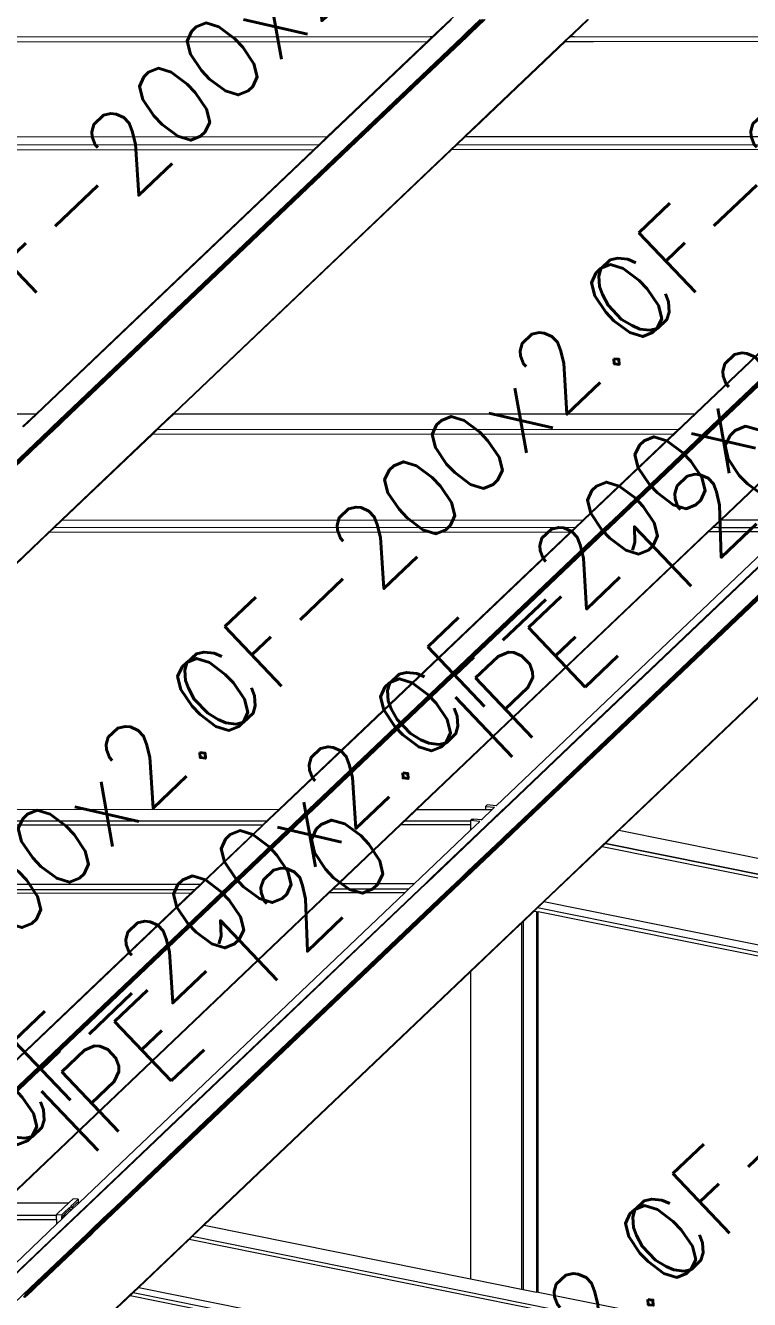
# Model space of a CAD drawing. Header units: millimetres. Extents: x 0 to 42, y 0 to 29.7.
# Drawn here: x 16.897 to 18.249, y 16.137 to 18.514 of the extents above; entities that cross this region are included whole.
import ezdxf
from ezdxf.enums import TextEntityAlignment as Align

# ---------------------------------------------------------------- set-up
doc = ezdxf.new("R2010")
doc.units = ezdxf.units.MM
doc.layers.add('BARRAS_DE_ACERO', color=7, linetype='Continuous', lineweight=9)
doc.layers.add('REFERENCIA_DE_LAS_BARRAS', color=2, linetype='Continuous', lineweight=9)
doc.styles.add('CYPETXT', font='romans__.ttf', dxfattribs={"height": 0.2})

msp = doc.modelspace()

# ---------------------------------------------------------------- linework, layer by layer
at = {"layer": 'BARRAS_DE_ACERO'}
for p, q in [((17.69047, 18.52498), (17.66329, 18.49913)), ((17.6925, 18.52498), (17.66532, 18.49913)), ((17.6719, 18.44762), (17.75327, 18.52501)), ((17.7483, 18.52501), (17.71314, 18.49157)), ((17.75082, 18.52501), (17.71809, 18.49388)), ((17.94651, 18.52513), (17.92024, 18.50015)), ((17.94788, 18.52513), (17.92089, 18.49946)), ((17.92106, 18.49928), (17.94823, 18.52513)), ((16.91838, 17.78876), (17.66532, 18.49913)), ((17.15245, 17.96037), (17.71206, 18.49259)), ((17.15669, 17.95996), (17.71809, 18.49388)), ((17.71314, 18.49157), (17.52258, 18.31033)), ((17.65701, 18.49263), (17.65215, 18.48801)), ((17.65301, 18.49262), (17.6527, 18.49262)), ((17.65645, 18.49263), (17.65644, 18.49262)), ((17.65645, 18.49263), (17.66329, 18.49913)), ((17.90336, 18.4841), (17.92024, 18.50015)), ((17.91421, 18.49278), (17.92106, 18.49928)), ((17.92106, 18.49278), (17.91421, 18.49278)), ((17.92089, 18.49946), (17.92071, 18.49928)), ((17.92106, 18.49278), (18.88656, 18.49337)), ((18.95122, 18.4999), (18.17944, 17.76589)), ((18.18652, 17.76589), (18.9583, 18.4999)), ((16.48564, 18.4831), (17.64718, 18.48381)), ((17.65215, 18.48801), (17.44502, 18.29101)), ((17.64718, 18.48381), (17.46053, 18.30629)), ((17.90501, 18.48396), (17.73628, 18.32349)), ((17.90336, 18.4841), (17.7741, 18.36116)), ((17.90501, 18.48396), (17.90791, 18.48672)), ((17.90501, 18.48396), (17.95747, 18.48399)), ((17.95747, 18.48399), (18.87729, 18.48455)), ((17.63236, 18.41001), (17.6719, 18.44762)), ((16.97918, 17.78879), (17.63236, 18.41001)), ((17.73112, 18.32028), (17.7741, 18.36116)), ((17.74517, 18.33234), (17.77511, 18.36082)), ((17.73177, 18.3196), (17.74517, 18.33234)), ((16.29898, 18.30558), (17.46053, 18.30629)), ((16.97419, 17.78879), (17.52258, 18.31033)), ((17.44446, 18.29101), (17.46053, 18.30629)), ((17.70144, 18.29205), (17.73112, 18.32028)), ((17.70208, 18.29137), (17.71793, 18.30644)), ((17.71976, 18.30818), (17.71793, 18.30644)), ((17.71835, 18.30644), (18.69063, 18.30703)), ((17.71976, 18.30818), (17.73177, 18.3196)), ((16.27364, 18.28148), (17.43518, 18.28218)), ((17.44446, 18.29101), (16.28292, 18.29031)), ((17.10396, 17.96718), (17.43518, 18.28218)), ((17.70144, 18.29205), (17.17312, 17.78959)), ((17.70186, 18.29116), (17.17377, 17.78891)), ((17.69301, 18.28234), (17.17418, 17.78891)), ((17.43518, 18.28218), (17.44444, 18.29099)), ((17.44446, 18.29101), (17.44444, 18.29099)), ((17.69301, 18.28234), (17.70228, 18.29116)), ((17.70208, 18.29137), (17.70186, 18.29116)), ((18.12352, 17.76576), (18.67653, 18.29172)), ((18.14647, 17.7895), (18.33407, 17.96792)), ((16.91636, 17.78876), (17.10396, 17.96718)), ((17.15245, 17.96037), (16.97204, 17.78879)), ((16.97671, 17.78879), (17.15669, 17.95996)), ((18.38863, 17.96245), (18.18196, 17.76589)), ((18.18444, 17.76589), (18.38798, 17.95946)), ((16.91636, 17.78876), (16.02545, 17.78822)), ((16.91636, 17.78876), (16.8918, 17.76539)), ((16.91838, 17.78876), (16.89352, 17.76512)), ((16.97204, 17.78879), (16.94718, 17.76515)), ((16.98127, 17.78879), (16.94786, 17.757)), ((16.97419, 17.78879), (16.94933, 17.76515)), ((16.95185, 17.76515), (16.97671, 17.78879)), ((16.97918, 17.78879), (16.95432, 17.76515)), ((17.14754, 17.76527), (17.1724, 17.78891)), ((17.17376, 17.78891), (17.1489, 17.76527)), ((17.17393, 17.78873), (17.14927, 17.76527)), ((17.17312, 17.78959), (17.1724, 17.78891)), ((17.17377, 17.78891), (17.17376, 17.78891)), ((17.17393, 17.78873), (17.17412, 17.78891)), ((17.17418, 17.78891), (17.17412, 17.78891)), ((17.17418, 17.78891), (18.14647, 17.7895)), ((18.19685, 17.59277), (18.40406, 17.78983)), ((16.19534, 17.05011), (16.94113, 17.75939)), ((16.93098, 17.74531), (16.95185, 17.76515)), ((16.94328, 17.75939), (16.93474, 17.75127)), ((16.93963, 17.75117), (16.95432, 17.76515)), ((16.94113, 17.75939), (16.94114, 17.7594)), ((16.94114, 17.7594), (16.94718, 17.76515)), ((16.94328, 17.75939), (16.94933, 17.76515)), ((16.94469, 17.75404), (16.94478, 17.75413)), ((16.94489, 17.75422), (16.94498, 17.75431)), ((16.94498, 17.75431), (16.94499, 17.75431)), ((16.94508, 17.7544), (16.94499, 17.75431)), ((16.94518, 17.75449), (16.9451, 17.75441)), ((16.94518, 17.75449), (16.94519, 17.75449)), ((16.94529, 17.75458), (16.94519, 17.75449)), ((16.94531, 17.7546), (16.94529, 17.75458)), ((16.94538, 17.75467), (16.94531, 17.7546)), ((16.94539, 17.75467), (16.94538, 17.75467)), ((16.94548, 17.75476), (16.94539, 17.75467)), ((16.94549, 17.75476), (16.94548, 17.75476)), ((16.94569, 17.75494), (16.94559, 17.75485)), ((16.94579, 17.75503), (16.94569, 17.75494)), ((16.94589, 17.75512), (16.94579, 17.75503)), ((16.94589, 17.75512), (16.94599, 17.75521)), ((16.94609, 17.7553), (16.94599, 17.75521)), ((16.94629, 17.75548), (16.94639, 17.75557)), ((16.94639, 17.75557), (16.94648, 17.75566)), ((16.94672, 17.75587), (16.94648, 17.75566)), ((16.94672, 17.75587), (16.94685, 17.756)), ((16.94685, 17.756), (16.94723, 17.75638)), ((16.94723, 17.75638), (16.94724, 17.75639)), ((16.94763, 17.75678), (16.94735, 17.7565)), ((16.94763, 17.75678), (16.94767, 17.75682)), ((16.9477, 17.75685), (16.94767, 17.75682)), ((16.94771, 17.75686), (16.9477, 17.75685)), ((16.94771, 17.75686), (16.94786, 17.757)), ((16.9652, 17.59184), (17.14754, 17.76527)), ((17.1489, 17.76527), (17.02119, 17.64381)), ((17.14927, 17.76527), (17.14322, 17.75952)), ((18.12351, 17.76576), (17.93957, 17.59081)), ((18.17729, 17.76589), (17.99324, 17.59084)), ((18.17944, 17.76589), (17.99538, 17.59084)), ((17.99791, 17.59084), (18.18196, 17.76589)), ((18.18444, 17.76589), (18.00038, 17.59084)), ((18.00247, 17.59084), (18.18652, 17.76589)), ((18.12352, 17.76576), (18.12351, 17.76576)), ((18.37765, 17.76601), (18.19359, 17.59096)), ((16.9298, 17.74656), (16.38216, 17.22573)), ((16.93098, 17.74531), (16.76909, 17.59134)), ((16.92458, 17.73685), (16.77198, 17.59173)), ((16.77242, 17.5901), (16.92354, 17.73383)), ((16.92357, 17.73385), (16.92354, 17.73383)), ((16.9239, 17.73418), (16.92357, 17.73385)), ((16.9239, 17.73418), (16.9256, 17.7358)), ((16.92631, 17.7385), (16.92458, 17.73685)), ((16.92563, 17.73583), (16.9256, 17.7358)), ((16.92563, 17.73583), (16.92565, 17.73585)), ((16.92565, 17.73585), (16.92567, 17.73587)), ((16.92567, 17.73587), (16.92569, 17.73589)), ((16.92569, 17.73589), (16.9257, 17.7359)), ((16.9257, 17.7359), (16.9277, 17.73781)), ((16.92772, 17.73783), (16.9277, 17.73781)), ((16.9282, 17.73831), (16.92772, 17.73783)), ((16.9282, 17.73831), (16.92824, 17.73835)), ((16.92828, 17.73839), (16.92824, 17.73835)), ((16.92832, 17.73843), (16.92828, 17.73839)), ((16.92836, 17.73847), (16.92832, 17.73843)), ((16.92836, 17.73847), (16.9284, 17.73851)), ((16.92844, 17.73855), (16.9284, 17.73851)), ((16.92848, 17.73859), (16.92844, 17.73855)), ((16.92852, 17.73863), (16.92848, 17.73859)), ((16.92852, 17.73863), (16.92856, 17.73867)), ((16.9286, 17.73871), (16.92856, 17.73867)), ((16.92864, 17.73875), (16.9286, 17.73871)), ((16.92864, 17.73875), (16.92868, 17.73879)), ((16.92872, 17.73883), (16.92868, 17.73879)), ((16.92876, 17.73887), (16.92872, 17.73883)), ((16.9288, 17.73891), (16.92876, 17.73887)), ((16.92884, 17.73895), (16.9288, 17.73891)), ((16.93158, 17.7416), (16.92884, 17.73895)), ((16.93474, 17.75127), (16.9298, 17.74656)), ((16.93095, 17.74292), (16.93476, 17.74655)), ((16.93159, 17.74161), (16.93158, 17.7416)), ((16.93159, 17.74161), (16.9316, 17.74162)), ((16.93161, 17.74163), (16.9316, 17.74162)), ((16.93161, 17.74163), (16.93162, 17.74164)), ((16.93164, 17.74166), (16.93162, 17.74164)), ((16.93164, 17.74166), (16.93166, 17.74168)), ((16.93192, 17.74194), (16.93198, 17.742)), ((16.93198, 17.742), (16.93202, 17.74204)), ((16.93487, 17.74479), (16.9347, 17.74462)), ((16.93476, 17.74655), (16.93938, 17.75093)), ((16.93488, 17.7448), (16.93487, 17.74479)), ((16.93505, 17.74497), (16.93488, 17.7448)), ((16.93506, 17.74498), (16.93505, 17.74497)), ((16.93523, 17.74515), (16.93506, 17.74498)), ((16.93524, 17.74516), (16.93523, 17.74515)), ((16.93541, 17.74533), (16.93524, 17.74516)), ((16.93542, 17.74534), (16.93541, 17.74533)), ((16.93559, 17.74551), (16.93542, 17.74534)), ((16.9356, 17.74552), (16.93559, 17.74551)), ((16.9356, 17.74552), (16.93577, 17.74569)), ((16.93577, 17.74569), (16.93578, 17.7457)), ((16.93578, 17.7457), (16.93595, 17.74587)), ((16.93595, 17.74587), (16.93596, 17.74588)), ((16.93596, 17.74588), (16.93613, 17.74605)), ((16.93613, 17.74605), (16.93614, 17.74606)), ((16.93631, 17.74623), (16.93614, 17.74606)), ((16.93631, 17.74623), (16.93632, 17.74624)), ((16.93632, 17.74624), (16.93649, 17.74641)), ((16.93649, 17.74641), (16.9365, 17.74642)), ((16.93667, 17.74659), (16.9365, 17.74642)), ((16.93667, 17.74659), (16.93668, 17.7466)), ((16.9368, 17.74672), (16.93668, 17.7466)), ((16.93788, 17.7478), (16.93755, 17.74747)), ((16.938, 17.74792), (16.93788, 17.7478)), ((16.94015, 17.74996), (16.938, 17.74792)), ((16.93938, 17.75093), (16.93962, 17.75117)), ((16.93962, 17.75117), (16.93963, 17.75117)), ((16.94015, 17.74996), (16.94022, 17.75002)), ((16.94022, 17.75002), (16.94028, 17.75007)), ((16.94029, 17.75008), (16.94028, 17.75007)), ((16.94029, 17.75008), (16.94035, 17.75014)), ((16.94043, 17.7502), (16.9405, 17.75026)), ((16.9405, 17.75026), (16.94057, 17.75032)), ((16.94064, 17.75038), (16.94057, 17.75032)), ((16.94064, 17.75038), (16.94071, 17.75044)), ((16.94071, 17.75044), (16.94077, 17.7505)), ((16.94077, 17.7505), (16.94078, 17.7505)), ((16.94084, 17.75056), (16.94078, 17.7505)), ((16.94099, 17.75068), (16.94098, 17.75068)), ((16.94099, 17.75068), (16.94105, 17.75074)), ((16.94106, 17.75074), (16.94105, 17.75074)), ((16.94106, 17.75074), (16.94112, 17.7508)), ((16.94113, 17.7508), (16.94112, 17.7508)), ((16.94119, 17.75086), (16.94113, 17.7508)), ((16.94119, 17.75086), (16.9412, 17.75086)), ((16.9412, 17.75086), (16.94126, 17.75092)), ((16.94126, 17.75092), (16.94127, 17.75092)), ((16.94133, 17.75098), (16.94127, 17.75092)), ((16.94133, 17.75098), (16.94134, 17.75098)), ((16.9414, 17.75104), (16.94134, 17.75098)), ((16.9414, 17.75104), (16.94141, 17.75104)), ((16.94147, 17.7511), (16.94141, 17.75104)), ((16.94148, 17.7511), (16.94147, 17.7511)), ((16.94148, 17.7511), (16.94154, 17.75116)), ((16.94162, 17.75122), (16.94161, 17.75122)), ((16.94169, 17.75128), (16.94175, 17.75134)), ((16.94176, 17.75134), (16.94175, 17.75134)), ((16.94182, 17.7514), (16.94176, 17.75134)), ((16.94183, 17.7514), (16.94182, 17.7514)), ((16.94211, 17.75164), (16.9421, 17.75164)), ((16.94218, 17.7517), (16.94224, 17.75176)), ((16.94224, 17.75176), (16.94225, 17.75176)), ((16.94225, 17.75176), (16.94231, 17.75182)), ((16.9426, 17.75206), (16.94259, 17.75206)), ((16.9426, 17.75206), (16.94266, 17.75212)), ((16.94273, 17.75218), (16.94279, 17.75224)), ((16.94291, 17.75236), (16.94279, 17.75224)), ((16.94292, 17.75236), (16.94291, 17.75236)), ((16.94292, 17.75236), (16.94303, 17.75247)), ((16.94309, 17.75253), (16.94303, 17.75247)), ((16.94315, 17.75259), (16.94309, 17.75253)), ((16.94328, 17.75272), (16.94327, 17.75271)), ((16.94408, 17.7535), (16.94399, 17.75341)), ((16.94409, 17.7535), (16.94408, 17.7535)), ((16.94409, 17.7535), (16.94418, 17.75359)), ((16.94419, 17.75359), (16.94418, 17.75359)), ((16.94419, 17.75359), (16.94429, 17.75368)), ((16.9443, 17.75369), (16.94429, 17.75368)), ((16.94431, 17.7537), (16.9443, 17.75369)), ((16.94438, 17.75377), (16.94431, 17.7537)), ((17.13472, 17.75138), (16.96527, 17.59022)), ((17.95387, 17.60633), (18.10701, 17.75197)), ((18.36485, 17.75212), (18.19541, 17.59096)), ((17.93812, 17.59081), (18.06036, 17.70707)), ((16.9652, 17.59184), (16.94892, 17.57636)), ((16.96506, 17.59042), (16.9505, 17.57657)), ((16.9507, 17.57636), (16.96526, 17.59021)), ((17.93753, 17.5908), (16.96526, 17.59021)), ((16.96526, 17.59021), (16.96527, 17.59022)), ((17.93879, 17.59006), (17.56456, 17.23414)), ((17.81283, 17.02129), (18.41197, 17.59109)), ((18.42014, 17.58998), (17.82047, 17.01976)), ((17.82295, 17.02886), (18.41409, 17.59109)), ((17.93753, 17.5908), (17.92296, 17.57695)), ((17.9243, 17.57767), (17.9381, 17.59079)), ((17.93754, 17.59081), (17.93753, 17.5908)), ((17.95387, 17.60633), (17.93754, 17.59081)), ((17.93811, 17.5908), (17.9381, 17.59079)), ((17.93811, 17.5908), (17.93812, 17.59081)), ((17.93877, 17.19208), (18.35828, 17.59106)), ((17.93879, 17.59006), (17.93956, 17.5908)), ((17.93956, 17.5908), (17.93957, 17.59081)), ((18.35627, 17.59106), (17.94003, 17.19519)), ((18.62145, 17.5999), (17.97195, 16.98218)), ((17.99323, 17.59083), (17.97868, 17.57698)), ((17.98334, 17.57698), (17.9979, 17.59083)), ((18.00037, 17.59083), (17.98581, 17.57698)), ((18.00245, 17.59083), (17.98789, 17.57698)), ((17.99537, 17.59083), (17.98869, 17.58447)), ((17.99323, 17.59083), (17.99324, 17.59084)), ((17.99537, 17.59083), (17.99538, 17.59084)), ((17.99551, 17.18823), (18.4191, 17.59109)), ((17.9979, 17.59083), (17.99791, 17.59084)), ((18.00037, 17.59083), (18.00038, 17.59084)), ((18.00247, 17.59084), (18.00245, 17.59083)), ((18.19358, 17.59095), (18.17972, 17.57777)), ((18.19494, 17.59095), (18.18037, 17.57709)), ((18.19358, 17.59095), (18.19359, 17.59096)), ((18.19494, 17.59095), (18.19495, 17.59096)), ((18.19685, 17.59277), (18.19495, 17.59096)), ((16.39706, 17.05023), (16.95028, 17.57636)), ((16.3975, 17.05023), (16.94213, 17.56821)), ((16.9505, 17.57657), (16.95028, 17.57636)), ((17.92296, 17.57695), (16.9507, 17.57636)), ((17.9243, 17.57767), (17.35139, 17.0328)), ((17.36977, 17.05082), (17.9144, 17.56881)), ((17.98212, 17.57822), (17.4276, 17.05085)), ((17.43468, 17.05085), (17.97934, 17.56884)), ((17.97011, 17.56884), (17.61306, 17.22927)), ((17.61477, 17.22645), (17.9832, 17.57685)), ((17.61544, 17.22474), (17.97726, 17.56884)), ((17.62652, 17.05164), (18.17972, 17.57777)), ((17.6274, 17.05118), (18.18036, 17.57708)), ((17.6276, 17.05096), (18.17227, 17.56896)), ((17.9144, 17.56881), (17.92296, 17.57695)), ((17.97868, 17.57698), (17.97011, 17.56884)), ((17.98579, 17.57696), (17.97726, 17.56884)), ((18.60057, 17.57874), (17.97918, 16.98778)), ((17.98787, 17.57696), (17.97934, 17.56884)), ((17.98869, 17.58447), (17.98212, 17.57822)), ((17.98332, 17.57696), (17.9832, 17.57685)), ((17.98334, 17.57698), (17.98332, 17.57696)), ((17.98579, 17.57696), (17.98581, 17.57698)), ((17.98787, 17.57696), (17.98789, 17.57698)), ((17.99326, 17.18846), (18.39351, 17.56909)), ((18.18081, 17.57708), (18.17227, 17.56896)), ((18.18036, 17.57708), (18.18037, 17.57709)), ((18.1893, 17.57708), (18.18081, 17.57708)), ((18.47515, 17.45906), (18.00488, 17.01181)), ((17.56456, 17.23414), (17.3718, 17.05082)), ((17.61306, 17.22927), (17.42546, 17.05085)), ((17.61477, 17.22645), (17.43013, 17.05085)), ((17.94003, 17.19519), (17.78879, 17.05135)), ((17.79048, 17.05105), (17.93877, 17.19208)), ((17.99326, 17.18846), (17.84202, 17.04462)), ((17.99551, 17.18823), (17.84408, 17.04421)), ((17.36977, 17.05082), (16.3975, 17.05023)), ((16.84223, 16.49173), (17.43013, 17.05085)), ((17.26208, 16.89546), (17.42546, 17.05085)), ((17.27116, 16.90207), (17.4276, 17.05085)), ((17.36977, 17.05082), (17.35082, 17.0328)), ((17.35285, 17.0328), (17.3718, 17.05082)), ((17.43468, 17.05085), (17.41573, 17.03283)), ((17.62536, 17.04924), (17.59725, 17.0225)), ((17.60834, 17.03272), (17.6273, 17.05076)), ((17.61332, 17.03909), (17.6258, 17.05096)), ((17.62536, 17.04924), (17.62717, 17.05096)), ((17.6258, 17.05096), (17.62652, 17.05164)), ((17.62718, 17.05096), (17.62717, 17.05096)), ((17.6274, 17.05118), (17.62718, 17.05096)), ((17.6273, 17.05076), (17.62753, 17.05096)), ((17.62753, 17.05096), (17.6276, 17.05096)), ((17.6276, 17.05096), (17.75562, 17.05103)), ((17.76843, 17.05104), (17.74948, 17.03302)), ((17.75871, 17.0598), (17.75562, 17.05686)), ((17.75562, 17.05686), (17.77274, 17.05514)), ((17.77583, 17.05808), (17.75871, 17.0598)), ((17.77274, 17.05514), (17.76843, 17.05104)), ((17.78715, 17.04978), (17.76954, 17.03303)), ((17.77153, 17.03303), (17.79048, 17.05105)), ((17.78907, 17.05105), (17.77234, 17.03514)), ((17.78879, 17.05135), (17.78715, 17.04978)), ((17.78908, 17.05105), (17.78907, 17.05105)), ((17.82261, 17.02616), (17.84202, 17.04462)), ((17.82449, 17.02558), (17.84408, 17.04421)), ((16.36796, 17.02214), (17.34024, 17.02273)), ((17.34718, 17.02934), (16.37485, 17.02873)), ((17.41573, 17.03283), (16.66352, 16.31743)), ((17.34024, 17.02273), (17.22417, 16.91235)), ((17.22444, 16.91208), (17.34373, 17.02552)), ((17.22591, 16.91208), (17.35285, 17.0328)), ((17.34024, 17.02273), (17.34718, 17.02934)), ((17.34373, 17.02552), (17.34775, 17.02934)), ((17.34718, 17.02934), (17.35082, 17.0328)), ((17.35041, 17.03187), (17.34775, 17.02934)), ((17.35041, 17.03187), (17.35139, 17.0328)), ((17.59629, 17.02289), (17.47032, 16.90309)), ((17.4813, 16.91223), (17.59725, 17.0225)), ((17.48174, 16.91222), (17.59808, 17.02289)), ((17.61332, 17.03909), (17.59629, 17.02289)), ((17.59808, 17.02289), (17.60482, 17.0293)), ((17.59808, 17.02289), (17.72781, 17.02298)), ((17.60495, 17.02949), (17.60502, 17.02949)), ((17.6094, 17.02949), (17.60502, 17.02949)), ((17.72781, 17.02957), (17.6094, 17.02949)), ((17.64686, 16.91447), (17.77153, 17.03303)), ((17.76954, 17.03303), (17.65493, 16.92404)), ((17.75958, 17.023), (17.6553, 16.92383)), ((17.72781, 17.02957), (17.72781, 17.03041)), ((17.74493, 17.02869), (17.72781, 17.03041)), ((17.74493, 17.02869), (17.72781, 17.01241)), ((17.7309, 17.03335), (17.73428, 17.03301)), ((17.74802, 17.03163), (17.73428, 17.03301)), ((17.74802, 17.03163), (17.74948, 17.03302)), ((17.77234, 17.03514), (17.75958, 17.023)), ((17.82047, 17.01976), (17.7894, 16.99021)), ((17.79162, 17.00112), (17.81283, 17.02129)), ((17.79415, 16.99909), (17.81667, 17.02052)), ((17.80774, 17.0144), (17.82098, 17.02699)), ((17.81667, 17.02052), (17.82143, 17.02504)), ((17.82098, 17.02699), (17.82295, 17.02886)), ((17.82144, 17.02505), (17.82143, 17.02504)), ((17.82144, 17.02505), (17.82243, 17.02599)), ((17.82261, 17.02616), (17.82243, 17.02599)), ((17.72781, 17.01241), (17.63458, 16.92374)), ((17.7229, 16.93576), (17.78553, 16.99534)), ((17.79581, 16.9983), (17.78475, 16.98778)), ((17.79374, 16.99871), (17.78502, 16.99041)), ((17.78529, 16.99305), (17.79253, 16.99994)), ((17.79415, 16.99909), (17.79374, 16.99871)), ((18.00488, 17.01181), (17.97954, 16.98772)), ((18.47515, 16.91709), (18.00488, 17.01181)), ((17.7894, 16.99021), (17.69696, 16.90232)), ((17.70296, 16.91236), (17.77429, 16.9802)), ((17.70635, 16.91322), (17.78475, 16.98778)), ((17.77429, 16.9802), (17.78502, 16.99041)), ((17.86487, 16.87865), (17.97342, 16.98189)), ((17.97918, 16.98778), (17.86606, 16.8802)), ((17.87685, 16.89173), (17.97195, 16.98218)), ((17.97954, 16.98772), (17.97342, 16.98189)), ((17.97342, 16.98189), (18.99091, 16.77695)), ((17.62257, 16.91232), (17.63458, 16.92374)), ((17.64292, 16.91262), (17.65462, 16.92375)), ((17.64465, 16.9137), (17.6552, 16.92375)), ((17.65493, 16.92404), (17.65462, 16.92375)), ((17.65522, 16.92375), (17.6553, 16.92383)), ((17.7103, 16.92378), (17.69974, 16.91374)), ((17.7134, 16.92673), (17.7103, 16.92378)), ((17.7134, 16.92673), (17.7229, 16.93576)), ((16.25161, 16.91148), (17.22388, 16.91207)), ((16.65644, 16.31743), (17.27116, 16.90207)), ((16.79038, 16.49925), (17.2139, 16.90204)), ((17.22484, 16.91106), (16.79201, 16.49941)), ((17.63263, 16.90093), (16.99845, 16.29778)), ((17.01792, 16.31764), (17.63253, 16.90219)), ((17.69489, 16.90232), (17.02332, 16.26362)), ((17.16748, 16.46046), (17.63237, 16.90259)), ((17.21333, 16.90204), (17.22388, 16.91207)), ((17.2215, 16.90927), (17.2139, 16.90204)), ((17.22062, 16.45363), (17.70296, 16.91236)), ((17.22139, 16.45003), (17.69696, 16.90232)), ((17.22415, 16.91179), (17.2215, 16.90927)), ((17.22388, 16.91207), (17.22389, 16.91208)), ((17.22389, 16.91208), (17.22417, 16.91235)), ((17.22415, 16.91179), (17.22443, 16.91207)), ((17.22444, 16.91208), (17.22443, 16.91207)), ((17.22484, 16.91106), (17.22591, 16.91208)), ((17.46241, 16.89557), (17.47032, 16.90309)), ((17.46423, 16.89557), (17.47118, 16.90218)), ((17.47074, 16.90219), (17.47097, 16.90241)), ((17.4813, 16.91223), (17.47097, 16.90241)), ((17.48174, 16.91222), (17.47118, 16.90218)), ((17.612, 16.90227), (17.47118, 16.90218)), ((17.60505, 16.89566), (17.612, 16.90227)), ((17.62256, 16.91231), (17.62257, 16.91232)), ((17.64292, 16.91262), (17.63237, 16.90259)), ((17.63263, 16.90093), (17.63404, 16.90227)), ((17.64686, 16.91447), (17.64606, 16.9137)), ((17.69828, 16.91235), (17.68078, 16.89571)), ((17.69489, 16.90232), (17.70635, 16.91322)), ((17.69828, 16.91235), (17.69829, 16.91236)), ((17.69974, 16.91374), (17.69829, 16.91236)), ((17.70186, 16.91371), (17.70044, 16.91236)), ((17.70186, 16.91371), (17.70189, 16.91374)), ((16.24105, 16.89484), (17.20637, 16.89542)), ((17.20637, 16.89542), (16.78899, 16.49846)), ((17.26208, 16.89546), (16.84052, 16.49454)), ((17.46241, 16.89557), (16.85465, 16.31755)), ((17.60505, 16.89566), (16.99728, 16.31763)), ((17.68078, 16.89571), (17.21886, 16.4564)), ((17.86543, 16.88087), (17.23011, 16.27665)), ((17.8656, 16.87975), (17.84648, 16.86157)), ((17.87685, 16.89173), (17.86543, 16.88087)), ((17.86606, 16.8802), (17.8656, 16.87975)), ((17.23075, 16.27597), (17.84648, 16.86157)), ((17.82601, 16.84169), (17.84669, 16.86136)), ((17.84669, 16.86136), (17.84684, 16.8615)), ((17.85073, 16.86072), (17.85382, 16.8601)), ((17.85073, 16.86072), (17.85073, 16.15092)), ((17.85382, 16.1503), (17.85382, 16.8601)), ((17.82292, 16.83875), (17.72781, 16.7483)), ((17.82601, 16.84169), (17.82292, 16.83875)), ((17.72781, 16.7483), (17.23096, 16.27576)), ((17.16748, 16.46046), (17.01763, 16.31794)), ((17.22139, 16.45003), (17.0235, 16.26182)), ((17.0398, 16.28167), (17.22062, 16.45363)), ((17.21911, 16.4546), (17.066, 16.30898)), ((16.85645, 16.31755), (16.97834, 16.31762)), ((16.9793, 16.30469), (16.97202, 16.29777)), ((16.98368, 16.3047), (16.97639, 16.29777)), ((16.9793, 16.30854), (16.9793, 16.30469)), ((16.9793, 16.30854), (16.98692, 16.30778)), ((16.9793, 16.30469), (16.98368, 16.3047)), ((16.98116, 16.3103), (16.98482, 16.30993)), ((16.98692, 16.30778), (16.98368, 16.3047)), ((16.99291, 16.31763), (16.98482, 16.30993)), ((16.98482, 16.30993), (16.98877, 16.30954)), ((16.98877, 16.30954), (16.99728, 16.31763)), ((16.99568, 16.31763), (16.99291, 16.31763)), ((17.01763, 16.31794), (16.99643, 16.29778)), ((16.99703, 16.29778), (17.01791, 16.31764)), ((17.01792, 16.31764), (17.01791, 16.31764)), ((17.066, 16.30898), (17.037, 16.2814)), ((16.82364, 16.28635), (16.95527, 16.28644)), ((16.99643, 16.29778), (16.86223, 16.17015)), ((16.86444, 16.17169), (16.99703, 16.29778)), ((16.94286, 16.24491), (16.99845, 16.29778)), ((16.95527, 16.29352), (16.95527, 16.29568)), ((16.95527, 16.29568), (16.96478, 16.29472)), ((16.95527, 16.28644), (16.95527, 16.29352)), ((16.95527, 16.28644), (16.95527, 16.27768)), ((16.96478, 16.29472), (16.96478, 16.29157)), ((16.96478, 16.28673), (16.96478, 16.29157)), ((16.96756, 16.28937), (16.96478, 16.28673)), ((16.97194, 16.29353), (16.96756, 16.28937)), ((16.96756, 16.28937), (16.96757, 16.29353)), ((16.97194, 16.29353), (16.96777, 16.29353)), ((16.97202, 16.29777), (16.96778, 16.29373)), ((16.97194, 16.29353), (16.97639, 16.29777)), ((17.02116, 16.26838), (17.04167, 16.28788)), ((17.037, 16.2814), (17.02289, 16.26798)), ((17.01201, 16.25967), (16.90608, 16.15893)), ((16.90822, 16.15893), (17.02135, 16.26651)), ((17.01829, 16.2612), (16.91207, 16.16018)), ((16.91531, 16.15893), (17.02196, 16.26036)), ((17.02116, 16.26838), (17.01201, 16.25967)), ((17.01232, 16.25314), (17.01796, 16.2585)), ((17.01924, 16.25973), (17.01796, 16.2585)), ((17.02311, 16.26577), (17.01829, 16.2612)), ((17.01924, 16.25973), (17.01984, 16.2603)), ((17.01985, 16.26031), (17.01984, 16.2603)), ((17.01985, 16.26031), (17.01986, 16.26032)), ((17.01986, 16.26032), (17.0199, 16.26036)), ((17.0199, 16.26036), (17.01999, 16.26044)), ((17.01999, 16.26044), (17.02332, 16.26362)), ((17.02135, 16.26651), (17.02206, 16.26718)), ((17.02196, 16.26036), (17.0235, 16.26182)), ((17.02289, 16.26798), (17.02206, 16.26718)), ((17.23011, 16.27665), (17.20744, 16.25509)), ((17.2081, 16.25441), (17.22098, 16.26668)), ((17.23075, 16.27597), (17.22098, 16.26668)), ((16.94037, 16.24254), (16.86871, 16.17439)), ((16.91297, 16.15866), (17.01223, 16.25306)), ((16.94037, 16.24254), (16.94286, 16.24491)), ((17.01227, 16.25309), (17.01223, 16.25306)), ((17.01232, 16.25314), (17.01227, 16.25309)), ((17.20744, 16.25509), (17.11908, 16.17107)), ((17.15644, 16.20529), (17.1905, 16.23768)), ((17.1905, 16.23768), (17.20804, 16.25436)), ((17.20267, 16.24886), (17.20838, 16.25429)), ((17.20809, 16.25441), (17.20804, 16.25436)), ((17.20809, 16.25441), (17.2081, 16.25441)), ((18.22587, 16.04936), (17.20838, 16.25429)), ((17.15643, 16.20529), (17.12417, 16.17461)), ((17.15644, 16.20529), (17.15643, 16.20529)), ((17.11908, 16.17107), (17.10803, 16.16055)), ((17.10821, 16.15942), (17.12417, 16.17461)), ((16.90608, 16.15893), (16.44556, 15.72095)), ((17.09143, 16.14349), (16.4507, 15.53409)), ((16.89886, 16.14762), (16.89312, 16.14216)), ((16.9106, 16.15641), (16.8939, 16.14053)), ((16.8952, 16.14655), (16.90822, 16.15893)), ((16.89596, 16.14053), (16.90888, 16.15281)), ((16.89886, 16.14762), (16.91207, 16.16018)), ((16.90888, 16.15281), (16.91531, 16.15893)), ((16.9106, 16.15641), (16.91297, 16.15866)), ((17.09211, 16.1437), (17.08128, 16.1334)), ((17.09143, 16.14349), (17.0919, 16.14393)), ((17.09191, 16.14393), (17.0919, 16.14393)), ((17.09191, 16.14393), (17.09192, 16.14393)), ((17.09192, 16.14393), (17.09194, 16.14395)), ((17.09202, 16.14403), (17.09194, 16.14395)), ((17.09211, 16.1437), (17.09227, 16.14386)), ((17.09227, 16.14386), (17.09799, 16.1493)), ((17.72781, 16.01585), (17.09227, 16.14386)), ((17.0924, 16.14439), (17.0923, 16.14429)), ((17.0924, 16.14439), (17.0929, 16.14487)), ((17.09391, 16.14583), (17.0929, 16.14487)), ((17.09593, 16.14775), (17.09391, 16.14583)), ((17.1082, 16.15942), (17.10803, 16.15925)), ((17.1082, 16.15942), (17.10821, 16.15942)), ((17.85382, 16.1503), (17.85073, 16.15092))]:
    msp.add_line(p, q, dxfattribs=at)
for points in [[(17.65701, 18.49263), (17.66384, 18.49913), (17.87554, 18.70047)], [(18.17729, 17.76589), (18.38379, 17.96228), (19.15633, 18.69701)], [(17.74615, 18.52501), (17.71897, 18.49916), (17.71206, 18.49259)], [(17.75538, 18.52501), (17.72821, 18.49916), (17.72136, 18.49265)], [(17.6527, 18.49262), (16.49482, 18.49189), (16.49471, 18.49173)], [(16.98127, 17.78879), (17.63328, 18.40888), (17.72136, 18.49265)], [(17.64718, 18.48381), (17.65644, 18.49262), (17.65301, 18.49262)], [(17.77511, 18.36082), (17.9207, 18.49928), (17.92071, 18.49928)], [(17.90791, 18.48672), (17.91407, 18.49258), (17.91421, 18.49278)], [(17.71835, 18.30644), (17.70228, 18.29116), (18.67456, 18.29175)], [(17.71835, 18.30644), (17.72018, 18.30818), (17.73628, 18.32349)], [(16.89207, 17.76512), (17.43574, 18.28218), (17.44502, 18.29101)], [(17.69301, 18.28234), (18.66529, 18.28293), (18.67455, 18.29174)], [(18.67512, 18.29175), (18.66585, 18.28293), (18.06036, 17.70707)], [(18.14647, 17.7895), (18.12162, 17.76586), (18.11557, 17.76011)], [(16.94438, 17.75377), (16.94439, 17.75377), (16.94449, 17.75386), (16.94449, 17.75386), (16.94459, 17.75395), (16.94458, 17.75395)], [(16.94469, 17.75404), (16.94468, 17.75404), (16.94459, 17.75395)], [(16.94479, 17.75413), (16.94479, 17.75413), (16.94489, 17.75422), (16.94488, 17.75422)], [(16.94508, 17.7544), (16.94509, 17.7544), (16.9451, 17.75441)], [(16.94559, 17.75485), (16.94558, 17.75485), (16.94549, 17.75476)], [(16.94629, 17.75548), (16.94619, 17.75539), (16.94609, 17.7553)], [(16.94735, 17.7565), (16.94731, 17.75646), (16.94724, 17.75639)], [(17.14308, 17.75933), (17.13472, 17.75138), (18.10701, 17.75197)], [(18.10701, 17.75197), (18.11557, 17.76011), (17.14322, 17.75952), (17.14308, 17.75933)], [(16.92631, 17.7385), (16.9295, 17.74154), (16.93095, 17.74292)], [(16.93178, 17.7418), (16.93176, 17.74178), (16.9317, 17.74172), (16.93166, 17.74168)], [(16.93192, 17.74194), (16.9319, 17.74192), (16.93178, 17.7418)], [(16.9347, 17.74462), (16.93469, 17.74461), (16.93202, 17.74204)], [(16.9368, 17.74672), (16.93746, 17.74738), (16.93755, 17.74747)], [(16.94043, 17.7502), (16.94042, 17.7502), (16.94036, 17.75014), (16.94035, 17.75014)], [(16.94084, 17.75056), (16.94085, 17.75056), (16.94091, 17.75062), (16.94092, 17.75062), (16.94098, 17.75068)], [(16.94169, 17.75128), (16.94168, 17.75128), (16.94161, 17.75122), (16.94155, 17.75116), (16.94154, 17.75116)], [(16.94183, 17.7514), (16.94189, 17.75146), (16.9419, 17.75146), (16.94196, 17.75152)], [(16.94218, 17.7517), (16.94217, 17.7517), (16.9421, 17.75164), (16.94204, 17.75158), (16.94203, 17.75158), (16.94197, 17.75152), (16.94196, 17.75152)], [(16.94232, 17.75182), (16.94232, 17.75182), (16.94239, 17.75188), (16.94239, 17.75188), (16.94245, 17.75194)], [(16.94259, 17.75206), (16.94253, 17.752), (16.94252, 17.752), (16.94246, 17.75194), (16.94245, 17.75194)], [(16.94273, 17.75218), (16.94266, 17.75212), (16.94267, 17.75212)], [(16.94327, 17.75271), (16.94316, 17.7526), (16.94315, 17.75259)], [(16.94328, 17.75272), (16.94389, 17.75332), (16.94398, 17.75341), (16.94399, 17.75341)], [(16.96506, 17.59042), (16.96586, 17.59118), (16.96596, 17.59128), (17.02119, 17.64381)], [(17.78908, 17.05105), (18.33375, 17.56906), (18.35594, 17.59017)], [(18.26605, 17.591), (18.19541, 17.59096), (18.18081, 17.57708)], [(16.25053, 16.91215), (16.26184, 16.92291), (16.37676, 17.03221), (16.94892, 17.57636)], [(16.9507, 17.57636), (16.94213, 17.56821), (17.9144, 17.56881)], [(17.77583, 17.05808), (18.31307, 17.56905), (18.17227, 17.56896)], [(18.1893, 17.57708), (18.32161, 17.57717), (18.31307, 17.56905)], [(17.61544, 17.22474), (17.4326, 17.05085), (16.84289, 16.49), (16.66144, 16.31743)], [(17.75562, 17.05686), (17.75562, 17.05103), (17.76843, 17.05104)], [(17.60482, 17.0293), (17.60495, 17.02949), (17.60834, 17.03272)], [(17.7309, 17.03335), (17.73054, 17.03301), (17.72781, 17.03041)], [(17.72781, 17.02957), (17.72781, 17.02298), (17.72781, 17.01241)], [(17.79581, 16.9983), (17.81873, 17.02011), (17.82449, 17.02558)], [(17.79162, 17.00112), (17.79161, 17.00112), (17.78553, 16.99534)], [(17.80774, 17.0144), (17.79538, 17.00264), (17.79253, 16.99994)], [(17.78529, 16.99305), (17.71245, 16.92378), (17.70189, 16.91374)], [(17.65522, 16.92375), (17.65521, 16.92375), (17.6552, 16.92375)], [(16.24105, 16.90143), (17.21332, 16.90203), (16.25162, 16.90145)], [(16.25162, 16.90145), (17.21333, 16.90204), (17.21332, 16.90203), (17.20637, 16.89542)], [(17.47074, 16.90219), (17.46307, 16.8949), (16.85602, 16.31755)], [(17.21911, 16.4546), (17.21912, 16.4546), (17.70043, 16.91235), (17.70044, 16.91236)], [(17.612, 16.90227), (17.62256, 16.91231), (17.48174, 16.91222)], [(17.64465, 16.9137), (17.63264, 16.90229), (17.63263, 16.90228), (17.63262, 16.90228), (17.63253, 16.90219)], [(17.64606, 16.9137), (17.64387, 16.91162), (17.63404, 16.90227)], [(17.60505, 16.89566), (17.46423, 16.89557), (16.85645, 16.31755)], [(18.88235, 16.67371), (17.86487, 16.87865), (17.85298, 16.86734)], [(18.87045, 16.6624), (17.85298, 16.86734), (17.84684, 16.8615), (17.85073, 16.86072)], [(18.47515, 16.28645), (18.47515, 16.73495), (17.85382, 16.8601)], [(17.82292, 16.83875), (17.82292, 16.15652), (17.82601, 16.1559)], [(17.82601, 16.84169), (17.82601, 16.1559), (17.85073, 16.15092)], [(17.72781, 16.7483), (17.72781, 16.17568), (17.82292, 16.15652)], [(17.21886, 16.4564), (17.06422, 16.30934), (17.04167, 16.28788)], [(16.98116, 16.3103), (16.98886, 16.31763), (16.99568, 16.32411), (16.98617, 16.32507), (16.97834, 16.31762), (16.95746, 16.29776), (16.95527, 16.29568)], [(16.9793, 16.30854), (16.96798, 16.29777), (16.96478, 16.29472)], [(16.99568, 16.32411), (16.99568, 16.31763), (16.99728, 16.31763)], [(16.83036, 16.15889), (16.95527, 16.27768), (16.96478, 16.28673)], [(16.95527, 16.29352), (16.83102, 16.29344), (16.83086, 16.29321)], [(16.96778, 16.29373), (16.96757, 16.29353), (16.96777, 16.29353)], [(17.0398, 16.28167), (17.03893, 16.28083), (17.02311, 16.26577)], [(17.20838, 16.25429), (17.23096, 16.27576), (17.72781, 16.17568)], [(18.22015, 16.04392), (17.20267, 16.24886), (17.10855, 16.15935), (18.12602, 15.95441)], [(17.09092, 16.14428), (17.0908, 16.14416), (16.30114, 15.39315)], [(17.10803, 16.16055), (17.10732, 16.15988), (17.09092, 16.14428)], [(17.09202, 16.14403), (17.09215, 16.14415), (17.0923, 16.14429)], [(17.10803, 16.15925), (17.10802, 16.15925), (17.09593, 16.14775)], [(18.11545, 15.94436), (17.09799, 16.1493), (17.10855, 16.15935)], [(18.22587, 16.04936), (18.24843, 16.07082), (17.85382, 16.1503)]]:
    msp.add_lwpolyline(points, dxfattribs=at)
msp.add_lwpolyline([(18.99703, 16.78277), (18.99704, 16.78278), (17.97954, 16.98772), (18.99703, 16.78277)], close=True, dxfattribs=at)

# ---------------------------------------------------------------- texts
at = {"layer": 'REFERENCIA_DE_LAS_BARRAS', "style": 'CYPETXT'}
for s, width, p, p2 in [('CF-200x2.0', 0.812714, (16.80669, 17.90967), (17.65885, 18.72118)), ('CF-200x2.0', 0.812714, (18.0368, 17.91041), (18.88897, 18.72192)), ('CF-200x2.0', 0.812714, (17.26426, 17.17568), (18.11642, 17.98719)), ('CF-200x2.0', 0.812714, (17.64276, 17.13768), (18.49492, 17.94919)), ('IPE 120', 0.844169, (17.7866, 17.13161), (18.36992, 17.6871)), ('CF-200x2.0', 0.812714, (16.49172, 16.44095), (17.34388, 17.25246)), ('CF-200x2.0', 0.812714, (16.87021, 16.40294), (17.72238, 17.21446)), ('CF-200x2.0', 0.812714, (18.10033, 16.15518), (18.95249, 16.96669)), ('IPE 120', 0.844169, (17.01406, 16.39688), (17.59738, 16.95237)), ('CF-200x2.0', 0.812714, (16.09767, 15.66821), (16.94984, 16.47973)), ('CF-200x2.0', 0.812714, (17.32778, 15.42045), (18.17995, 16.23196))]:
    msp.add_text(s, height=0.153333, rotation=43.60023, dxfattribs=dict(at, width=width)).set_placement(p, p2, align=Align.FIT)

doc.saveas('drawing.dxf')
